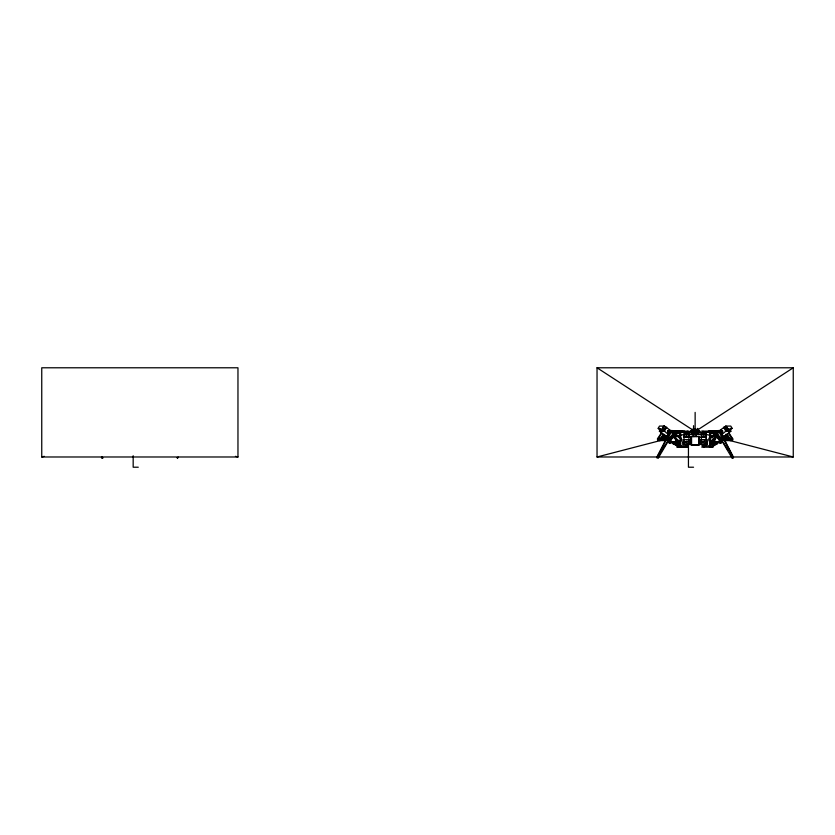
<?xml version="1.0" encoding="UTF-8"?>
<svg xmlns="http://www.w3.org/2000/svg" width="835" height="835" viewBox="0 0 835 835"><rect width="100%" height="100%" fill="white"/><g stroke="black" fill="none" stroke-linecap="round" stroke-linejoin="round"><path stroke-width="1.25" d="M686.193 436.267L686.193 437.279L684.001 437.279L690.9 437.279L688.865 437.279L688.865 434.586M691.86 434.586L691.86 432.551L693.113 432.551M696.181 433.563L696.181 436.621L696.129 433.887M702.986 432.822L702.986 431.173M704.176 447.195L704.176 445.869L710.762 445.869M704.093 436.267L704.093 437.279L706.285 437.279L706.285 439.669L701.421 439.669M708.477 432.373L708.477 431.173L710.47 431.184M709.531 447.195L709.593 439.857M709.604 437.363L709.604 431.184L711.149 431.184M710.721 447.195L710.721 440.692M710.721 438.396L710.731 431.184M712.265 443.876L711.681 443.876L711.681 441.924M712.265 447.195L712.265 444.043M717.651 436.361L717.651 438.406L719.112 439.419L719.112 441.924L717.077 441.924L717.108 443.876L713.121 446.172L713.121 447.195L701.817 447.184M713.873 443.876L713.581 442.602L713.476 443.876L714.447 443.876M713.476 431.507L714.447 430.975L714.447 431.507M713.873 431.507L713.873 430.975M714.061 443.876L714.165 442.602M714.436 438.271A2.432 1.994 -90 0 1 714.697 439.492L714.697 441.924L721.221 441.924L721.221 442.894L716.514 442.894M714.708 435.087L714.708 431.184M715.668 431.184L715.668 432.895L710.721 432.895L714.708 432.895M716.253 432.895L716.253 430.975L715.668 430.975M717.453 441.924L717.161 442.686M719.112 439.419L719.906 439.419L718.444 438.406L718.444 436.361L715.887 436.35L717.474 436.486L716.555 436.361L716.91 436.987L712.944 441.078A2.432 1.994 90 0 0 713.236 440.546M719.906 437.383L719.906 442.894L721.221 442.894M675.828 431.507L675.839 430.975L676.809 431.507M676.225 431.507L676.225 430.975M721.816 437.697L721.784 437.3M727.233 428.752L727.619 428.271L729.383 430.067L728.099 431.163L727.368 431.163L728.652 430.067L725.782 426.08L719.102 430.964A2.432 1.994 -90 0 1 721.085 430.756L721.294 430.683A1.138 0.929 -90 0 1 722.588 430.954A1.138 0.929 -90 0 1 722.359 432.54L721.21 432.666L722.359 432.54M676.225 443.876L675.974 442.759M713.695 439.492L713.622 440.118A2.432 1.994 -90 0 1 709.98 440.703M714.697 439.492L714.635 440.118A2.432 1.994 -90 0 1 711.305 441.214M724.509 441.162L724.686 440.097L732.639 440.108L724.655 439.68M674.816 436.068L675.077 437.018M667.697 430.954L668.699 430.954A1.138 0.929 90 0 1 670.004 430.672L668.992 430.672A1.138 0.929 90 0 0 667.697 430.954A1.138 0.929 90 0 0 667.927 432.54L668.052 432.749A2.432 1.994 90 0 0 668.511 434.524M672.853 431.935A2.432 1.994 90 0 0 672.572 431.392L672.185 430.964A2.432 1.994 90 0 0 670.202 430.756L669.169 432.123L669.242 433.991M675.014 435.713L675.014 436.768M668.992 430.672L669.138 430.797A2.432 1.994 90 0 1 671.183 430.964L664.503 426.08L659.483 426.08L658.189 428.334L660.903 430.067L662.666 428.271L663.491 428.772M721.043 433.991L721.106 432.123L720.083 430.756A2.432 1.994 -90 0 0 718.1 430.964L717.714 431.392A2.432 1.994 -90 0 0 717.432 431.935M725.479 434.346L726.951 436.924L720.208 440.348A1.273 1.044 90 0 0 720.469 439.492M720.271 440.087L720.939 440.348A2.035 1.67 90 0 1 720 441.402M727.118 428.679L726.001 428.501L727.619 428.271M732.441 438.344L731.742 438.344L728.621 433.313A2.035 1.67 -90 0 0 728.548 432.269L732.848 439.053L732.118 439.68M715.428 436.695L715.459 436.068M102.214 457.121C101.432 458.321 104.083 458.091 102.381 457.851C100.972 455.733 101.369 458.999 102.381 457.851M663.637 428.814L664.201 428.303L662.886 427.875L663.919 426.08L661.633 430.067L662.917 431.163L659.368 431.163L660.516 429.18M657.5 457.121L658.262 457.977L669.419 439.22L673.626 434.357A2.432 1.994 90 0 0 673.135 430.964A2.432 1.994 90 0 0 670.359 431.559L657.5 457.121L656.811 457.121L657.061 458.081L667.082 442.059M668.532 437.091L668.574 438.093M665.631 439.68L658.168 439.68L657.437 439.053L657.844 438.344L666.539 438.333L669.43 432.123A2.432 1.994 90 0 0 669.326 432.749M657.437 439.053L666.142 439.043L656.811 457.121L658.356 457.851M715.271 436.768L715.271 435.713M661.748 448.739L657.145 457.403L662.009 448.541M665.975 439.961L657.99 440.389L658.168 439.68M661.633 430.067L663.24 428.271M662.886 427.875L664.503 426.08M663.491 430.171L664.629 428.178M662.218 430.067L663.501 431.163L665.787 427.186M663.501 431.163L664.462 431.163L666.747 427.186M666.267 438.657L663.334 436.924L664.806 434.346M667.948 440.588L668.397 441.005L665.902 439.461M671.893 435.693L673.626 436.486L678.406 441.506A2.432 1.994 -90 0 0 681.172 440.859A2.432 1.994 -90 0 0 680.65 437.477L675.682 434.158L674.075 434.273L674.983 434.137L679.492 437.196A1.138 0.929 90 0 0 677.926 436.329M672.697 435.693L671.684 437.467L670.296 437.467M674.638 434.774L674.993 434.158M668.355 439.878L669.419 439.22M660.85 437.926L662.896 434.972A2.035 1.67 90 0 0 663.679 434.524M660.955 438.907L663.595 434.972A2.035 1.67 90 0 0 664.378 434.524M676.809 443.876L676.611 442.592L676.413 443.876M657.844 438.344L661.758 432.238A2.035 1.67 90 0 0 661.664 433.313L658.544 438.344M669.461 438.323L668.762 437.3L671.016 432.123A1.451 1.19 90 0 1 672.676 431.768A1.451 1.19 90 0 1 672.968 433.793L669.618 438.26M717.348 436.486L711.869 441.506A2.432 1.994 90 0 1 709.103 440.859A2.432 1.994 90 0 1 709.635 437.477L714.614 434.137L716.2 434.273L714.614 434.137L716.221 436.987L718.392 435.693M713.685 439.314A2.432 1.994 90 0 1 713.205 441.078L712.819 441.506A2.432 1.994 90 0 1 710.397 441.329M714.186 438.521L715.637 437.018M728.099 431.163L731.189 428.292L732.086 428.334L730.802 426.08L726.366 426.08L727.389 427.875L726.732 428.658M676.809 443.343L675.828 443.343M715.397 434.273L717.129 433.49M722.943 436.486L723.987 437.029L730.917 431.163L729.769 429.18M177.333 457.851C179.692 457.309 175.214 458.843 178.189 457.121M721.294 430.683L720.135 430.797L721.148 430.797M726.46 428.178L727.389 427.875M721.388 434.952L725.813 431.163L728.652 430.067M729.905 429.388L731.189 428.292M729.926 429.43L731.209 428.334M729.592 430.474L732.086 428.334M726.481 434.524L726.941 433.981M724.018 438.657L726.951 436.924M731.93 457.851L732.66 458.008L732.786 457.121L719.927 431.559A2.432 1.994 -90 0 0 717.15 430.964A2.432 1.994 -90 0 0 716.66 434.357L720.866 439.22L731.93 457.851L733.474 457.121L724.143 439.043L732.848 439.053M724.822 440.598L731.042 440.598L732.41 439.68M713.706 435.745L710.794 437.196L715.303 434.137M671.841 438.406L670.38 439.419L672.634 438.406L672.634 436.361L671.841 436.361L671.841 438.406L672.634 438.406M597.035 456.985L695.137 431.538L793.25 367.786L793.25 456.985L597.035 456.985L597.035 367.786L793.25 367.786M694.261 432.008L696.025 431.058L696.025 432.008L694.261 432.008L694.261 431.058L696.025 431.058M663.334 436.924L666.413 435.693M667.332 436.486L664.253 437.707M710.773 437.352L710.71 437.383A2.432 1.994 -90 0 0 710.293 437.77M714.958 434.774L710.105 437.196L711.055 437.196L710.585 437.477A2.432 1.994 90 0 0 710.199 437.895M720.031 440.546L721.002 440.087M41.75 456.985L237.965 456.985L237.965 367.786L41.75 367.786L41.75 456.985L44.265 456.327M693.123 431.246L690.597 431.758L693.123 432.259M691.109 432.259L691.109 431.246M699.166 431.246C697.851 434.304 702.089 429.566 697.141 431.246M711.65 431.184L712.276 431.184M678.991 431.184L678.01 431.184M681.068 432.321L685.754 432.321M680.744 432.373L679.554 432.373L687.299 432.373M688.854 431.173L674.617 431.184L674.617 432.895L679.554 432.885L679.565 438.396M701.421 437.279L703.613 437.279L703.613 436.267M697.622 428.386L697.893 430.829M727.264 428.574L726.68 428.647L728.068 430.067M662.666 428.271L663.564 428.595M674.033 432.895L674.033 430.975L678.604 430.975L678.02 430.975M697.267 430.829C699.949 429.023 701.316 433.511 698.217 432.697L698.217 434.2L692.069 434.2L692.069 432.697C689.679 433.678 689.668 429.837 692.069 430.808L692.079 429.305L698.206 429.305L698.217 430.808M711.681 430.975L712.265 430.975M718.1 430.964L719.102 430.964M720.281 430.672A1.138 0.929 -90 0 1 721.586 430.954L722.588 430.954M671.183 430.964L672.185 430.964M674.033 430.975L674.617 430.975L674.617 432.895M701.431 431.173L716.253 430.975M717.923 431.163L718.935 431.163M727.368 431.163L730.917 431.163M671.35 431.163L672.363 431.163M679.137 431.184L684.543 431.173M688.447 431.538L690.702 431.538M720.167 432.123L721.106 432.123M709.082 432.321L705.919 432.321M669.169 432.123L670.119 432.123M697.141 432.259L699.166 432.259M702.986 432.373L710.731 432.373L709.531 432.373M667.927 432.54L669.075 432.666L668.063 432.666M697.246 432.551L698.498 432.551L698.498 434.586M701.369 444.491L701.421 432.833L704.844 432.833M706.066 432.833L706.337 444.491M675.578 431.184L675.578 432.895L679.565 432.895M683.948 444.491L684.042 432.833L688.865 432.833L688.917 444.491M701.421 432.833L706.285 432.833M716.159 432.958L718.716 432.958M685.441 432.833L688.854 432.822M671.57 432.958L674.127 432.958M728.59 433.438L729.32 433.313A2.035 1.67 -90 0 0 729.247 432.269M661.696 433.438L660.955 433.313A2.035 1.67 90 0 1 661.038 432.269M673.156 433.49L675.682 434.158L674.054 436.987L673.375 436.987C671.81 435.807 676.36 436.58 672.937 436.486C674.304 436.173 675.087 440.337 677.331 441.078A2.432 1.994 -90 0 1 677.049 440.546M691.86 433.563L693.113 433.563L693.102 434.586L684.001 434.586M706.285 434.586L697.183 434.586L697.183 433.563M717.014 434.826L717.693 434.826M672.582 434.826L673.271 434.826M725.907 434.524A2.035 1.67 -90 0 0 726.69 434.972L727.629 434.983L729.435 437.926M662.656 434.983L663.355 434.983M711.702 435.995L712.714 435.995M678.584 435.995L677.571 435.995A1.138 0.929 90 0 1 678.229 436.329M684.001 436.267L688.865 436.267M701.421 436.267L706.285 436.267M722.484 436.35L724.853 436.35M665.432 436.35L667.802 436.35M684.001 439.669L690.9 439.669L690.9 436.621L699.386 436.621L699.386 439.669L707.297 439.648L707.297 444.491L700.398 444.491L700.398 439.648M699.386 437.279L706.285 437.279M719.989 437.467L718.601 437.467L717.589 435.693M722.672 437.676L723.736 438.333L731.742 438.344M666.925 437.676L667.614 437.676M721.064 437.999L720.636 441.924L721.221 441.924M726.033 437.707L723.987 437.029M669.211 437.999L669.649 441.924L669.065 442.894L673.772 442.894M717.651 438.406L718.444 438.406M720.866 439.22L721.931 439.878M680.003 439.492L680.65 439.492M724.383 439.461L721.889 441.005L722.338 440.588M683.948 439.648L682.978 439.648L682.978 444.491L689.887 444.491L689.887 439.648M688.917 439.648L690.9 439.669M709.635 439.492L710.282 439.492M713.664 439.774L714.697 439.774M675.578 439.774L676.621 439.774M724.31 439.961L732.639 440.108M669.9 441.162A2.035 1.67 -90 0 1 669.346 440.348L670.077 440.348A1.273 1.044 -90 0 1 669.816 439.492M724.509 440.243L732.472 440.243M657.646 440.108L665.954 440.389L657.813 440.243M665.464 440.598L659.243 440.598L658.512 439.972M676.59 439.314A2.432 1.994 -90 0 0 677.07 441.078L678.02 441.078M712.265 441.078L713.205 441.078M669.065 441.924L675.578 441.924L675.578 439.492A2.432 1.994 90 0 1 675.849 438.271M712.714 441.924L710.721 441.924L715.668 441.924L715.668 443.876L716.253 443.876L716.253 441.924L716.253 443.876L712.265 446.172L713.121 446.172M677.571 441.924L679.565 441.924L674.617 441.924L674.617 443.876M682.978 442.195L689.887 442.195M700.398 442.195L707.297 442.195M669.065 442.894L670.38 442.894L670.38 437.383M713.476 443.343L714.447 443.343M688.917 443.468L689.887 443.468M700.398 443.468L701.369 443.468M671.173 439.419L671.173 441.924L673.208 441.924L673.177 443.876L678.604 443.876L678.604 441.924M682.978 443.98L689.887 443.98M700.398 443.98L707.297 443.98M711.681 443.876L717.108 443.876M685.41 444.742L687.455 444.742L687.382 443.468M704.876 444.742L702.861 444.491M701.817 445.869L705.815 445.869M679.523 445.869L688.468 445.869M703.153 446.015L704.552 446.015M673.177 443.876L678.02 446.172L674.033 443.876L674.033 441.924L674.033 443.876M677.164 446.172L677.164 447.195L684.596 447.195M685.598 447.195L687.278 447.184M677.164 447.195L678.657 447.195M680.107 447.195L688.468 447.184M138.276 467.214L133.172 467.214L133.172 455.743M693.551 467.214L688.447 467.214L688.447 444.272M662.917 431.163L660.903 430.067M688.865 437.279L686.673 437.279L686.673 436.267M709.614 447.195L712.004 447.195M727.629 434.983L727.389 434.972A2.035 1.67 -90 0 1 726.607 434.524M597.035 367.786L695.137 431.538L793.25 456.985M235.449 456.327L237.965 456.985M721.075 438.375L717.317 433.793A1.451 1.19 -90 0 1 717.609 431.768A1.451 1.19 -90 0 1 719.269 432.123C719.697 433.156 722.995 438.719 720.678 437.999M670.014 440.087L664.065 436.924M669.284 440.087L670.254 440.546M675.327 434.774L680.181 437.196L679.231 437.196L679.7 437.477A2.432 1.994 -90 0 1 680.087 437.895M679.513 437.352L679.575 437.383A2.432 1.994 90 0 1 679.993 437.77M663.126 433.95L663.804 434.524M723.872 435.693L726.22 436.924M694.261 431.058L696.025 432.008M664.462 431.163L668.898 434.952M660.381 429.388L659.097 428.292L660.36 429.43M658.189 428.334L660.694 430.474M659.368 431.163L666.299 437.029M674.649 437.018L676.099 438.521M677.07 441.078L677.467 441.506A2.432 1.994 -90 0 0 679.888 441.329M732.619 457.851L733.339 458.008L733.474 457.121M726.93 434.983L729.331 438.907M723.204 442.059L727.598 449.428M725.782 426.08L726.815 427.875M725.646 428.178L726.794 430.171M724.498 427.186L726.784 431.163M723.538 427.186L725.813 431.163M715.292 434.158L715.637 434.774M728.277 448.541L733.14 457.403L728.538 448.739M723.36 437.676L720.845 432.123A2.432 1.994 -90 0 1 720.96 432.749M722.212 432.666L722.233 432.749A2.432 1.994 -90 0 1 721.774 434.524M665.599 440.097L665.766 441.162M676.59 439.492L676.653 440.118A2.432 1.994 90 0 0 680.306 440.703M675.578 439.492L675.651 440.118A2.432 1.994 90 0 0 678.98 441.214M714.061 430.975L714.061 431.507M687.299 431.173L687.299 432.822M686.109 445.869L686.109 447.195M681.798 432.373L681.798 431.173L680.682 431.184L680.682 437.363M680.682 439.857L680.755 447.195M679.554 431.184L679.554 438.083M679.565 440.692L679.565 447.195M678.02 444.043L678.02 447.195M704.803 443.468L704.803 444.742M703.853 432.833L703.853 434.586M703.853 444.742L703.853 446.015M699.333 436.621L699.333 445.065L690.962 445.065L690.962 436.621M698.728 436.621L698.728 445.065L691.568 445.065L691.568 436.621M695.137 412.386L695.137 431.538M694.104 433.563L694.104 436.621M693.551 425.693L693.551 429.2M693.134 433.563L693.134 436.621M692.194 431.883L692.194 432.551M686.433 432.833L686.433 434.586M686.433 444.742L686.433 446.015M676.413 430.975L676.413 431.507M675.578 432.895L675.578 435.087M673.125 441.924L673.125 442.686M672.833 441.924L672.833 442.686M668.929 432.54A1.138 0.929 90 0 1 668.699 430.954M672.916 433.793A2.432 1.994 90 0 1 672.676 434.357M721.586 430.954A1.138 0.929 -90 0 1 721.356 432.54M717.609 434.357A2.432 1.994 -90 0 1 717.369 433.793M712.057 436.329A1.138 0.929 -90 0 1 713.372 436.329M710.773 437.143A1.138 0.929 -90 0 1 712.359 436.329M710.053 440.859A2.432 1.994 90 0 1 709.823 440.285M711.556 437.07A2.432 1.994 90 0 1 712.078 437.102M710.209 440.63A1.503 1.232 90 0 1 710 440.337M711.295 437.07A2.432 1.994 90 0 1 711.817 437.102M680.515 440.306A1.451 1.19 -90 0 1 678.855 440.692C673.271 437.227 674.388 432.603 680.201 438.281A1.451 1.19 -90 0 1 680.515 440.306A2.432 1.994 -90 0 1 680.233 440.849M678.208 437.102A2.432 1.994 -90 0 1 678.719 437.06M678.469 437.102A2.432 1.994 -90 0 1 678.98 437.06M680.285 440.337A1.503 1.232 -90 0 1 680.076 440.63M692.215 433.563L692.215 434.586L692.215 433.563M715.198 436.287L711.42 440.692A1.451 1.19 90 0 1 709.771 440.306A1.451 1.19 90 0 1 710.084 438.281L714.353 435.609L715.198 436.287M698.53 431.622C699.479 434.075 700.367 429.743 698.53 431.622M690.493 431.549C691.14 434.096 692.539 429.9 690.493 431.549M687.174 441.287L685.692 441.798L687.174 441.287M704.594 441.287L703.112 441.798L704.594 441.287"/></g></svg>
